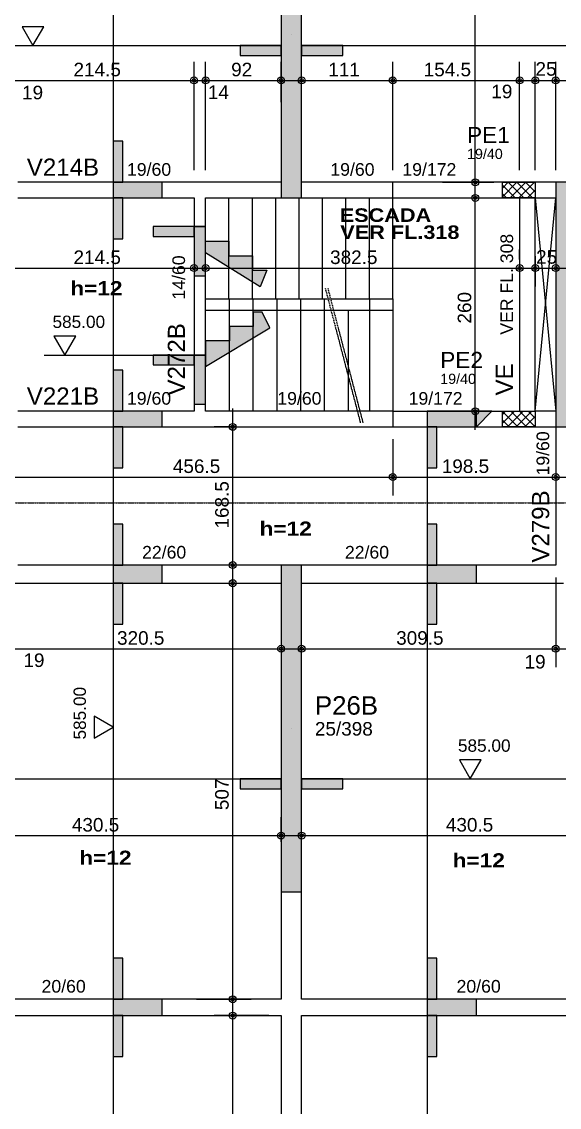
# Model space of a CAD drawing. Extents: x 0 to 13080, y 0 to 6750.
# Drawn here: x 5071 to 5726, y 1779 to 3102 of the extents above; entities that cross this region are included whole.
import ezdxf

# ---------------------------------------------------------------- set-up
doc = ezdxf.new("R2010")
doc.units = 0
doc.header["$MEASUREMENT"] = 0
for name, pattern in [('ESTILO_TQS_0002', [0.4, 0.1, -0.3]), ('ESTILO_TQS_0006', [0.3, 0.2, -0.1]), ('ESTILO_TQS_0007', [2.1, 1.5, -0.2, 0.2, -0.2])]:
    doc.linetypes.add(name, pattern=pattern)
for name, color, linetype in [('MTH-212', 1, 'CONTINUOUS'), ('MTH-224', 4, 'CONTINUOUS'), ('MTH-230', 1, 'CONTINUOUS'), ('MTH-242', 1, 'CONTINUOUS'), ('MTH-COTAS7', 31, 'CONTINUOUS'), ('MTH-DIM-PILAR', 3, 'CONTINUOUS'), ('MTH-DIM-VIGA', 3, 'CONTINUOUS'), ('MTH-EIXO-214', 4, 'CONTINUOUS'), ('MTH-EIXO-215', 1, 'CONTINUOUS'), ('MTH-EIXO-217', 8, 'CONTINUOUS'), ('MTH-FACE-VIGA', 7, 'CONTINUOUS'), ('MTH-HACHURA-PILAR', 1, 'CONTINUOUS'), ('MTH-LINHA-SEÇÃO', 16, 'CONTINUOUS'), ('MTH-PILAR-NASCE', 5, 'CONTINUOUS'), ('MTH-PILAR-SEGUE', 5, 'CONTINUOUS'), ('MTH-SIMB_COTA', 3, 'CONTINUOUS'), ('MTH-SOMBRA21', 150, 'CONTINUOUS'), ('MTH-SOMBRA25', 253, 'CONTINUOUS'), ('MTH-TIT1-PILAR', 5, 'CONTINUOUS'), ('MTH-TIT1-VIGA', 5, 'CONTINUOUS'), ('MTH-TXT', 4, 'CONTINUOUS'), ('MTH-TXT-NEGRITO', 5, 'CONTINUOUS'), ('MTH-VIGA-INVERTIDA', 7, 'ESTILO_TQS_0002')]:
    doc.layers.add(name, color=color, linetype=linetype)
doc.styles.add('TQS_ARIAL', font='arial.ttf')
doc.styles.add('TQS_ARIAL_BLACK', font='ariblk.ttf')

msp = doc.modelspace()

# ---------------------------------------------------------------- linework, layer by layer
at = {"layer": 'MTH-224', "linetype": 'Continuous'}
for points in [[(5071.726973, 3095.821882), (5084.976478, 3072.874177), (5098.224665, 3095.821882), (5071.726973, 3095.821882)], [(5110.582463, 2718.683189), (5123.831968, 2695.735484), (5137.080155, 2718.683189), (5110.582463, 2718.683189)], [(5159.584491, 2228.952822), (5182.532196, 2242.202327), (5159.584491, 2255.450514), (5159.584491, 2228.952822)], [(5604.383788, 2202.231185), (5617.633293, 2179.28348), (5630.88148, 2202.231185), (5604.383788, 2202.231185)]]:
    msp.add_lwpolyline(points, dxfattribs=at)
at = {"layer": 'MTH-230', "linetype": 'Continuous'}
for p, q in [((5696.782191, 2627.235463), (5721.782194, 2887.235463)), ((5696.782191, 2887.235463), (5721.782194, 2627.235463))]:
    msp.add_line(p, q, dxfattribs=at)
at = {"layer": 'MTH-242', "linetype": 'Continuous'}
for p, q in [((5399.782195, 3086.735539), (5399.782195, 3086.735539)), ((5399.782195, 3086.735505), (5399.782195, 3086.735505)), ((5399.782195, 2240.736173), (5399.782195, 2240.736173)), ((5399.782195, 2240.736139), (5399.782195, 2240.736139))]:
    msp.add_line(p, q, dxfattribs=at)
at = {"layer": 'MTH-COTAS7', "linetype": 'Continuous'}
for p, q in [((5623.768289, 2883.735501), (5623.768289, 3428.718237)), ((5281.282194, 2921.235501), (5281.282194, 3052.985535)), ((5281.282194, 2921.235501), (5281.282194, 3052.985535)), ((5295.282194, 2921.235501), (5295.282194, 3052.985535)), ((5295.282194, 2921.235501), (5295.282194, 3052.985535)), ((5387.282195, 3003.822576), (5387.282195, 3052.985535)), ((5412.282195, 3011.059853), (5412.282195, 3052.985535)), ((5523.282194, 2921.235501), (5523.282194, 3052.985535)), ((5523.282194, 2936.235501), (5523.282194, 3052.985535)), ((5677.782191, 2921.235501), (5677.782191, 3052.985535)), ((5677.782191, 2936.235501), (5677.782191, 3052.985535)), ((5696.782191, 2921.235501), (5696.782191, 3052.985535)), ((5696.782191, 2921.235501), (5696.782191, 3052.985535)), ((5721.782194, 2921.235535), (5721.782194, 3052.985535)), ((5721.782194, 2921.235535), (5721.782194, 3052.985535)), ((5025.282196, 3030.485535), (5089.282196, 3030.485535)), ((5044.282196, 3030.485535), (5303.782194, 3030.485535)), ((5258.782194, 3030.485535), (5317.782194, 3030.485535)), ((5272.782194, 3030.485535), (5409.782195, 3030.485535)), ((5389.782195, 3030.485535), (5545.782194, 3030.485535)), ((5500.782194, 3030.485535), (5700.282191, 3030.485535)), ((5655.282191, 3030.485535), (5719.282191, 3030.485535)), ((5674.282191, 3030.485535), (5744.282194, 3030.485535)), ((5699.282194, 3030.485535), (5763.282194, 3030.485535)), ((5718.282194, 3030.485535), (5860.282195, 3030.485535)), ((5583.853733, 2906.235501), (5646.268289, 2906.235501)), ((5623.768289, 2604.735501), (5623.768289, 2909.735501)), ((5618.171501, 2887.235501), (5646.268289, 2887.235501)), ((5295.282194, 2807.335667), (5295.282194, 2824.218029)), ((5677.782191, 2812.326981), (5677.782191, 2824.218029)), ((5281.282194, 2807.335667), (5281.282194, 2779.218029)), ((5696.782191, 2816.441681), (5696.782191, 2779.218029)), ((5721.782194, 2809.649667), (5721.782194, 2779.218029)), ((5044.282196, 2801.718029), (5303.782194, 2801.718029)), ((5272.782194, 2801.718029), (5700.282191, 2801.718029)), ((5674.282191, 2801.718029), (5744.282194, 2801.718029)), ((5718.282194, 2801.718029), (5946.282194, 2801.718029)), ((5328.363234, 2417.236807), (5328.363234, 2630.735501)), ((5629.172978, 2627.235501), (5646.268289, 2627.235501)), ((5332.363761, 2608.235501), (5305.863234, 2608.235501)), ((5523.282194, 2593.235501), (5523.282194, 2524.564483)), ((5523.282194, 2593.235501), (5523.282194, 2524.564483)), ((5721.782194, 2593.235501), (5721.782194, 2524.564483)), ((5044.282196, 2547.064483), (5545.782194, 2547.064483)), ((5500.782194, 2547.064483), (5744.282194, 2547.064483)), ((5718.282194, 2547.064483), (6145.282194, 2547.064483)), ((5334.831237, 2439.736807), (5305.863234, 2439.736807)), ((5328.363234, 1888.235538), (5328.363234, 2440.236807)), ((5721.782194, 2424.736807), (5721.782194, 2315.266426)), ((5721.782194, 2424.736807), (5721.782194, 2315.266426)), ((5315.979458, 2417.736807), (5350.863234, 2417.736807)), ((5412.282195, 2336.177595), (5412.282195, 2360.266426)), ((5387.282195, 2345.043815), (5387.282195, 2315.266426)), ((5025.282196, 2337.766426), (5089.282196, 2337.766426)), ((5044.282196, 2337.766426), (5409.782195, 2337.766426)), ((5389.782195, 2337.766426), (5744.282194, 2337.766426)), ((5699.282194, 2337.766426), (5763.282194, 2337.766426)), ((5718.282194, 2337.766426), (5865.282195, 2337.766426)), ((5387.282195, 2102.525749), (5387.282195, 2132.580188)), ((5412.282195, 2099.065151), (5412.282195, 2132.580188)), ((4934.282195, 2110.080188), (5409.782195, 2110.080188)), ((5389.782195, 2110.080188), (5865.282195, 2110.080188)), ((5284.204451, 1910.735538), (5350.863234, 1910.735538)), ((5328.363234, 1301.735539), (5328.363234, 1913.235538)), ((5372.282195, 1890.735538), (5305.863234, 1890.735538))]:
    msp.add_line(p, q, dxfattribs=at)
at = {"layer": 'MTH-EIXO-214', "linetype": 'ESTILO_TQS_0007'}
msp.add_line((673.355745, 2515.735465), (8996.284341, 2515.735465), dxfattribs=at)
at = {"layer": 'MTH-EIXO-215', "linetype": 'Continuous'}
msp.add_line((5295.282194, 2750.235429), (5523.282194, 2750.235429), dxfattribs=at)
at = {"layer": 'MTH-EIXO-217', "linetype": 'ESTILO_TQS_0007'}
for p, q in [((5440.9703, 2777.295865), (5483.785706, 2613.16611)), ((5444.070694, 2777.295865), (5486.886101, 2613.16611))]:
    msp.add_line(p, q, dxfattribs=at)
at = {"layer": 'MTH-FACE-VIGA', "linetype": 'Continuous'}
for p, q in [((5523.282194, 2887.235501), (5523.282194, 2906.235463)), ((5295.282194, 2764.235429), (5523.282194, 2764.235429)), ((5523.282194, 2627.235463), (5523.282194, 2608.235463))]:
    msp.add_line(p, q, dxfattribs=at)
for points in [[(5285.255326, 2906.235463), (5066.782196, 2906.235463)], [(5387.282195, 2906.235463), (5285.255326, 2906.235463)], [(5687.282191, 2906.235463), (5412.282195, 2906.235463)], [(5721.782191, 2906.235463), (5687.282191, 2906.235463)], [(5066.782196, 2887.235463), (5281.282194, 2887.235463)], [(5281.282194, 2887.235463), (5281.282194, 2627.235463)], [(5295.282194, 2627.235463), (5295.282194, 2887.235463)], [(5295.282194, 2887.235463), (5387.282195, 2887.235463)], [(5412.282195, 2887.235463), (5523.282194, 2887.235463)], [(5696.782191, 2887.235463), (5721.782194, 2887.235463)], [(5696.782191, 2627.235463), (5696.782191, 2887.235463)], [(5281.282194, 2627.235463), (5066.782196, 2627.235463)], [(5523.282194, 2627.235463), (5295.282194, 2627.235463)], [(5721.782194, 2627.235463), (5696.782191, 2627.235463)], [(5066.782196, 2608.235463), (5285.255326, 2608.235463)], [(5285.255326, 2608.235463), (5687.282191, 2608.235463)], [(5687.282191, 2608.235463), (5721.782194, 2608.235463)], [(5721.782194, 2608.235463), (5721.782194, 2439.73677)], [(5387.282195, 2439.73677), (5066.782196, 2439.73677)], [(5721.782194, 2439.73677), (5412.282195, 2439.73677)], [(5057.282196, 2417.73677), (5387.282195, 2417.73677)], [(5412.282195, 2417.73677), (5731.282194, 2417.73677)], [(5387.282195, 2041.735538), (5387.282195, 1910.735501)], [(5412.282195, 1910.735501), (5412.282195, 2041.735538)], [(5387.282195, 1910.735501), (4956.782195, 1910.735501)], [(5842.782195, 1910.735501), (5412.282195, 1910.735501)], [(4956.782195, 1890.735501), (5387.282195, 1890.735501)], [(5387.282195, 1890.735501), (5387.282195, 1324.235502)], [(5412.282195, 1324.235502), (5412.282195, 1890.735501)], [(5412.282195, 1890.735501), (5842.782195, 1890.735501)]]:
    msp.add_lwpolyline(points, dxfattribs=at)
at = {"layer": 'MTH-HACHURA-PILAR', "linetype": 'Continuous'}
for p, q in [((5656.782191, 2888.459143), (5674.558583, 2906.235535)), ((5656.782191, 2899.065745), (5663.951981, 2906.235535)), ((5656.782191, 2902.745395), (5672.292052, 2887.235535)), ((5663.898653, 2906.235535), (5682.898653, 2887.235535)), ((5666.165185, 2887.235535), (5685.165185, 2906.235535)), ((5674.505255, 2906.235535), (5693.505255, 2887.235535)), ((5676.771787, 2887.235535), (5695.771787, 2906.235535)), ((5685.111857, 2906.235535), (5696.782191, 2894.5652)), ((5695.718458, 2906.235535), (5696.782191, 2905.171802)), ((5656.782191, 2892.138793), (5661.68545, 2887.235535)), ((5687.378388, 2887.235535), (5696.782191, 2896.639338)), ((5656.782191, 2612.687498), (5671.330231, 2627.235538)), ((5656.782191, 2623.2941), (5660.72363, 2627.235538)), ((5656.782191, 2626.97375), (5675.520403, 2608.235538)), ((5662.936833, 2608.235538), (5681.936833, 2627.235538)), ((5667.127005, 2627.235538), (5686.127005, 2608.235538)), ((5673.543435, 2608.235538), (5692.543435, 2627.235538)), ((5677.733607, 2627.235538), (5696.782191, 2608.235538)), ((5684.150036, 2608.235538), (5696.782191, 2620.867693)), ((5688.340209, 2627.235538), (5696.782191, 2618.793556)), ((5656.782191, 2616.367149), (5664.913802, 2608.235538)), ((5694.756638, 2608.235538), (5696.782191, 2610.261091))]:
    msp.add_line(p, q, dxfattribs=at)
at = {"layer": 'MTH-LINHA-SEÇÃO', "linetype": 'Continuous'}
for p, q in [((5182.532196, 4938.622769), (5182.532196, 774.266681)), ((1085.927134, 3072.874177), (5387.282195, 3072.874177)), ((5412.282195, 3072.874177), (8519.889657, 3072.874177)), ((5282.242642, 2852.335667), (5295.282194, 2852.335667)), ((5098.817812, 2695.735484), (5295.282194, 2695.735484)), ((5282.242642, 2695.735484), (5295.282194, 2695.735484)), ((5565.101438, 2627.235501), (5565.101438, 803.968169)), ((5565.101438, 2627.235501), (5565.101438, 2367.736807)), ((1225.282865, 2179.28348), (5387.282195, 2179.28348)), ((5412.282195, 2179.28348), (8618.840056, 2179.28348))]:
    msp.add_line(p, q, dxfattribs=at)
for points in [[(5387.282195, 3060.874177), (5387.282195, 3072.874177), (5337.282195, 3072.874177), (5337.282195, 3060.874177), (5387.282195, 3060.874177)], [(5462.282195, 3060.874177), (5462.282195, 3072.874177), (5412.282195, 3072.874177), (5412.282195, 3060.874177), (5462.282195, 3060.874177)], [(5194.532196, 2956.235501), (5182.532196, 2956.235501), (5182.532196, 2906.235501), (5194.532196, 2906.235501), (5194.532196, 2956.235501)], [(5182.532196, 2906.235501), (5182.532196, 2887.235501), (5242.532196, 2887.235501), (5242.532196, 2906.235501), (5182.532196, 2906.235501)], [(5194.532196, 2887.235501), (5182.532196, 2887.235501), (5182.532196, 2837.235501), (5194.532196, 2837.235501), (5194.532196, 2887.235501)], [(5281.282194, 2852.335667), (5231.282194, 2852.335667), (5231.282194, 2840.335667), (5281.282194, 2840.335667), (5281.282194, 2852.335667)], [(5295.282194, 2852.335667), (5281.282194, 2852.335667), (5281.282194, 2792.335667), (5295.282194, 2792.335667), (5295.282194, 2852.335667)], [(5295.282194, 2834.557889), (5323.782194, 2834.557889), (5323.782194, 2816.780111), (5352.282194, 2816.780111), (5352.282194, 2799.002334), (5369.727925, 2799.002334), (5361.643376, 2779.019771), (5295.282194, 2820.414661), (5295.282194, 2834.557889)], [(5364.226204, 2748.170266), (5353.282194, 2748.170266), (5353.282194, 2730.692005), (5324.282194, 2730.692005), (5324.282194, 2713.213744), (5295.282194, 2713.213744), (5295.282194, 2681.72451), (5373.341609, 2728.770814), (5364.226204, 2748.170266)], [(5281.282194, 2695.735484), (5231.282194, 2695.735484), (5231.282194, 2683.735484), (5281.282194, 2683.735484), (5281.282194, 2695.735484)], [(5295.282194, 2695.735484), (5281.282194, 2695.735484), (5281.282194, 2635.735484), (5295.282194, 2635.735484), (5295.282194, 2695.735484)], [(5194.532196, 2677.235501), (5182.532196, 2677.235501), (5182.532196, 2627.235501), (5194.532196, 2627.235501), (5194.532196, 2677.235501)], [(5182.532196, 2627.235501), (5182.532196, 2608.235501), (5242.532196, 2608.235501), (5242.532196, 2627.235501), (5182.532196, 2627.235501)], [(5565.101438, 2627.235501), (5565.101438, 2608.235501), (5625.101438, 2608.235501), (5625.101438, 2627.235501), (5565.101438, 2627.235501)], [(5565.101438, 2627.235501), (5565.101438, 2608.235501), (5625.101438, 2608.235501), (5644.101438, 2627.235501), (5565.101438, 2627.235501)], [(5194.532196, 2608.235501), (5182.532196, 2608.235501), (5182.532196, 2558.235501), (5194.532196, 2558.235501), (5194.532196, 2608.235501)], [(5577.101438, 2608.235501), (5565.101438, 2608.235501), (5565.101438, 2558.235501), (5577.101438, 2558.235501), (5577.101438, 2608.235501)], [(5194.532196, 2489.736807), (5182.532196, 2489.736807), (5182.532196, 2439.736807), (5194.532196, 2439.736807), (5194.532196, 2489.736807)], [(5577.101438, 2489.736807), (5565.101438, 2489.736807), (5565.101438, 2439.736807), (5577.101438, 2439.736807), (5577.101438, 2489.736807)], [(5182.532196, 2439.736807), (5182.532196, 2417.736807), (5242.532196, 2417.736807), (5242.532196, 2439.736807), (5182.532196, 2439.736807)], [(5565.101438, 2439.736807), (5565.101438, 2417.736807), (5625.101438, 2417.736807), (5625.101438, 2439.736807), (5565.101438, 2439.736807)], [(5194.532196, 2417.736807), (5182.532196, 2417.736807), (5182.532196, 2367.736807), (5194.532196, 2367.736807), (5194.532196, 2417.736807)], [(5577.101438, 2417.736807), (5565.101438, 2417.736807), (5565.101438, 2367.736807), (5577.101438, 2367.736807), (5577.101438, 2417.736807)], [(5387.282195, 2167.28348), (5387.282195, 2179.28348), (5337.282195, 2179.28348), (5337.282195, 2167.28348), (5387.282195, 2167.28348)], [(5462.282195, 2167.28348), (5462.282195, 2179.28348), (5412.282195, 2179.28348), (5412.282195, 2167.28348), (5462.282195, 2167.28348)], [(5194.532196, 1960.735538), (5182.532196, 1960.735538), (5182.532196, 1910.735538), (5194.532196, 1910.735538), (5194.532196, 1960.735538)], [(5577.101438, 1960.735538), (5565.101438, 1960.735538), (5565.101438, 1910.735538), (5577.101438, 1910.735538), (5577.101438, 1960.735538)], [(5182.532196, 1910.735538), (5182.532196, 1890.735538), (5242.532196, 1890.735538), (5242.532196, 1910.735538), (5182.532196, 1910.735538)], [(5565.101438, 1910.735538), (5565.101438, 1890.735538), (5625.101438, 1890.735538), (5625.101438, 1910.735538), (5565.101438, 1910.735538)], [(5194.532196, 1890.735538), (5182.532196, 1890.735538), (5182.532196, 1840.735538), (5194.532196, 1840.735538), (5194.532196, 1890.735538)], [(5577.101438, 1890.735538), (5565.101438, 1890.735538), (5565.101438, 1840.735538), (5577.101438, 1840.735538), (5577.101438, 1890.735538)]]:
    msp.add_lwpolyline(points, dxfattribs=at)
at = {"layer": 'MTH-PILAR-NASCE', "linetype": 'Continuous'}
for points in [[(5696.782191, 2887.235535), (5656.782191, 2887.235535), (5656.782191, 2906.235535), (5696.782191, 2906.235535), (5696.782191, 2887.235535)], [(5696.782191, 2608.235538), (5656.782191, 2608.235538), (5656.782191, 2627.235538), (5696.782191, 2627.235538), (5696.782191, 2608.235538)]]:
    msp.add_lwpolyline(points, dxfattribs=at)
at = {"layer": 'MTH-PILAR-SEGUE', "linetype": 'Continuous'}
for points in [[(5387.282195, 2887.235538), (5412.282195, 2887.235538), (5412.282195, 3286.23554), (5387.282195, 3286.23554), (5387.282195, 2887.235538)], [(6141.782194, 2664.735544), (6141.782194, 2887.235535), (6181.782195, 2887.235535), (6181.782195, 2906.235535), (5721.782194, 2906.235535), (5721.782194, 2608.235535), (5740.782194, 2608.235535), (5740.782194, 2887.235542), (5923.782194, 2887.235542), (5923.782194, 2664.735544), (5939.782194, 2664.735544), (5939.782194, 2887.235538), (6122.782194, 2887.235538), (6122.782194, 2664.735544), (6141.782194, 2664.735544)], [(5387.282195, 2041.735538), (5412.282195, 2041.735538), (5412.282195, 2439.736807), (5387.282195, 2439.736807), (5387.282195, 2041.735538)]]:
    msp.add_lwpolyline(points, dxfattribs=at)
at = {"layer": 'MTH-SIMB_COTA', "linetype": 'Continuous'}
for centre, radius in [((5281.282194, 3030.485535), 4.200001), ((5281.282194, 3030.485535), 4.200001), ((5281.282194, 3030.485535), 2.1), ((5281.282194, 3030.485535), 2.1), ((5295.282194, 3030.485535), 4.200001), ((5295.282194, 3030.485535), 4.200001), ((5295.282194, 3030.485535), 2.1), ((5295.282194, 3030.485535), 2.1), ((5387.282195, 3030.485535), 4.200001), ((5387.282195, 3030.485535), 2.1), ((5412.282195, 3030.485535), 4.200001), ((5412.282195, 3030.485535), 2.1), ((5523.282194, 3030.485535), 4.200001), ((5523.282194, 3030.485535), 4.200001), ((5523.282194, 3030.485535), 2.1), ((5523.282194, 3030.485535), 2.1), ((5677.782191, 3030.485535), 4.200001), ((5677.782191, 3030.485535), 4.200001), ((5677.782191, 3030.485535), 2.1), ((5677.782191, 3030.485535), 2.1), ((5696.782191, 3030.485535), 4.200001), ((5696.782191, 3030.485535), 4.200001), ((5696.782191, 3030.485535), 2.1), ((5696.782191, 3030.485535), 2.1), ((5721.782194, 3030.485535), 4.200001), ((5721.782194, 3030.485535), 4.200001), ((5721.782194, 3030.485535), 2.1), ((5721.782194, 3030.485535), 2.1), ((5623.768289, 2906.235501), 4.200001), ((5623.768289, 2906.235501), 2.1), ((5623.768289, 2887.235501), 4.200001), ((5623.768289, 2887.235501), 2.1), ((5281.282194, 2801.718029), 4.200001), ((5295.282194, 2801.718029), 4.200001), ((5677.782191, 2801.718029), 4.200001), ((5696.782191, 2801.718029), 4.200001), ((5721.782194, 2801.718029), 4.200001), ((5281.282194, 2801.718029), 2.1), ((5295.282194, 2801.718029), 2.1), ((5677.782191, 2801.718029), 2.1), ((5696.782191, 2801.718029), 2.1), ((5721.782194, 2801.718029), 2.1), ((5623.768289, 2627.235501), 4.200001), ((5623.768289, 2627.235501), 2.1), ((5328.363234, 2608.235501), 4.200001), ((5328.363234, 2608.235501), 2.1), ((5523.282194, 2547.064483), 4.200001), ((5523.282194, 2547.064483), 4.200001), ((5523.282194, 2547.064483), 2.1), ((5523.282194, 2547.064483), 2.1), ((5721.782194, 2547.064483), 4.200001), ((5721.782194, 2547.064483), 2.1), ((5328.363234, 2439.736807), 4.200001), ((5328.363234, 2439.736807), 2.1), ((5328.363234, 2417.736807), 4.200001), ((5328.363234, 2417.736807), 2.1), ((5387.282195, 2337.766426), 4.200001), ((5412.282195, 2337.766426), 4.200001), ((5721.782194, 2337.766426), 4.200001), ((5721.782194, 2337.766426), 4.200001), ((5387.282195, 2337.766426), 2.1), ((5412.282195, 2337.766426), 2.1), ((5721.782194, 2337.766426), 2.1), ((5721.782194, 2337.766426), 2.1), ((5387.282195, 2110.080188), 4.200001), ((5387.282195, 2110.080188), 2.1), ((5412.282195, 2110.080188), 4.200001), ((5412.282195, 2110.080188), 2.1), ((5328.363234, 1910.735538), 4.200001), ((5328.363234, 1910.735538), 2.1), ((5328.363234, 1890.735538), 4.200001), ((5328.363234, 1890.735538), 2.1)]:
    msp.add_circle(centre, radius, dxfattribs=at)
at = {"layer": 'MTH-SOMBRA21', "linetype": 'Continuous'}
for points in [[(5387.282195, 3060.874177), (5387.282195, 3072.874177), (5337.282195, 3072.874177)], [(5387.282195, 3060.874177), (5337.282195, 3072.874177), (5337.282195, 3060.874177)], [(5462.282195, 3060.874177), (5462.282195, 3072.874177), (5412.282195, 3072.874177)], [(5462.282195, 3060.874177), (5412.282195, 3072.874177), (5412.282195, 3060.874177)], [(5387.282195, 3060.874177), (5337.282195, 3060.874177), (5387.282195, 3060.874177)], [(5462.282195, 3060.874177), (5412.282195, 3060.874177), (5462.282195, 3060.874177)], [(5194.532196, 2956.235501), (5182.532196, 2956.235501), (5182.532196, 2906.235501)], [(5194.532196, 2956.235501), (5182.532196, 2906.235501), (5194.532196, 2906.235501)], [(5194.532196, 2956.235501), (5194.532196, 2906.235501), (5194.532196, 2956.235501)], [(5182.532196, 2906.235501), (5182.532196, 2887.235501), (5242.532196, 2887.235501)], [(5182.532196, 2906.235501), (5242.532196, 2887.235501), (5242.532196, 2906.235501)], [(5182.532196, 2906.235501), (5242.532196, 2906.235501), (5182.532196, 2906.235501)], [(5194.532196, 2887.235501), (5182.532196, 2887.235501), (5182.532196, 2837.235501)], [(5194.532196, 2887.235501), (5182.532196, 2837.235501), (5194.532196, 2837.235501)], [(5194.532196, 2887.235501), (5194.532196, 2837.235501), (5194.532196, 2887.235501)], [(5281.282194, 2852.335667), (5231.282194, 2852.335667), (5231.282194, 2840.335667)], [(5281.282194, 2852.335667), (5231.282194, 2840.335667), (5281.282194, 2840.335667)], [(5281.282194, 2852.335667), (5281.282194, 2840.335667), (5281.282194, 2852.335667)], [(5295.282194, 2852.335667), (5281.282194, 2852.335667), (5281.282194, 2792.335667)], [(5295.282194, 2852.335667), (5281.282194, 2792.335667), (5295.282194, 2792.335667)], [(5295.282194, 2852.335667), (5295.282194, 2792.335667), (5295.282194, 2852.335667)], [(5295.282194, 2834.557889), (5323.782194, 2834.557889), (5295.282194, 2820.414661)], [(5323.782194, 2834.557889), (5323.782194, 2816.780111), (5295.282194, 2820.414661)], [(5295.282194, 2820.414661), (5323.782194, 2816.780111), (5361.643376, 2779.019771)], [(5323.782194, 2816.780111), (5352.282194, 2799.002334), (5361.643376, 2779.019771)], [(5352.282194, 2799.002334), (5323.782194, 2816.780111), (5352.282194, 2816.780111)], [(5361.643376, 2779.019771), (5352.282194, 2799.002334), (5369.727925, 2799.002334)], [(5373.341609, 2728.770814), (5364.226204, 2748.170266), (5353.282194, 2748.170266)], [(5373.341609, 2728.770814), (5353.282194, 2748.170266), (5353.282194, 2730.692005)], [(5373.341609, 2728.770814), (5324.282194, 2713.213744), (5295.282194, 2681.72451)], [(5373.341609, 2728.770814), (5353.282194, 2730.692005), (5324.282194, 2730.692005)], [(5373.341609, 2728.770814), (5324.282194, 2730.692005), (5324.282194, 2713.213744)], [(5295.282194, 2681.72451), (5324.282194, 2713.213744), (5295.282194, 2713.213744)], [(5281.282194, 2695.735484), (5231.282194, 2695.735484), (5231.282194, 2683.735484)], [(5281.282194, 2695.735484), (5231.282194, 2683.735484), (5281.282194, 2683.735484)], [(5281.282194, 2695.735484), (5281.282194, 2683.735484), (5281.282194, 2695.735484)], [(5295.282194, 2695.735484), (5281.282194, 2695.735484), (5281.282194, 2635.735484)], [(5295.282194, 2695.735484), (5281.282194, 2635.735484), (5295.282194, 2635.735484)], [(5295.282194, 2695.735484), (5295.282194, 2635.735484), (5295.282194, 2695.735484)], [(5194.532196, 2677.235501), (5182.532196, 2677.235501), (5182.532196, 2627.235501)], [(5194.532196, 2677.235501), (5182.532196, 2627.235501), (5194.532196, 2627.235501)], [(5194.532196, 2677.235501), (5194.532196, 2627.235501), (5194.532196, 2677.235501)], [(5182.532196, 2627.235501), (5182.532196, 2608.235501), (5242.532196, 2608.235501)], [(5182.532196, 2627.235501), (5242.532196, 2608.235501), (5242.532196, 2627.235501)], [(5182.532196, 2627.235501), (5242.532196, 2627.235501), (5182.532196, 2627.235501)], [(5565.101438, 2627.235501), (5565.101438, 2608.235501), (5625.101438, 2608.235501)], [(5565.101438, 2627.235501), (5625.101438, 2608.235501), (5625.101438, 2627.235501)], [(5565.101438, 2627.235501), (5625.101438, 2627.235501), (5565.101438, 2627.235501)], [(5565.101438, 2627.235501), (5565.101438, 2608.235501), (5625.101438, 2608.235501)], [(5565.101438, 2627.235501), (5625.101438, 2608.235501), (5644.101438, 2627.235501)], [(5565.101438, 2627.235501), (5644.101438, 2627.235501), (5565.101438, 2627.235501)], [(5194.532196, 2608.235501), (5182.532196, 2608.235501), (5182.532196, 2558.235501)], [(5194.532196, 2608.235501), (5182.532196, 2558.235501), (5194.532196, 2558.235501)], [(5194.532196, 2608.235501), (5194.532196, 2558.235501), (5194.532196, 2608.235501)], [(5577.101438, 2608.235501), (5565.101438, 2608.235501), (5565.101438, 2558.235501)], [(5577.101438, 2608.235501), (5565.101438, 2558.235501), (5577.101438, 2558.235501)], [(5577.101438, 2608.235501), (5577.101438, 2558.235501), (5577.101438, 2608.235501)], [(5194.532196, 2489.736807), (5182.532196, 2489.736807), (5182.532196, 2439.736807)], [(5194.532196, 2489.736807), (5182.532196, 2439.736807), (5194.532196, 2439.736807)], [(5194.532196, 2489.736807), (5194.532196, 2439.736807), (5194.532196, 2489.736807)], [(5577.101438, 2489.736807), (5565.101438, 2489.736807), (5565.101438, 2439.736807)], [(5577.101438, 2489.736807), (5565.101438, 2439.736807), (5577.101438, 2439.736807)], [(5577.101438, 2489.736807), (5577.101438, 2439.736807), (5577.101438, 2489.736807)], [(5182.532196, 2439.736807), (5182.532196, 2417.736807), (5242.532196, 2417.736807)], [(5182.532196, 2439.736807), (5242.532196, 2417.736807), (5242.532196, 2439.736807)], [(5182.532196, 2439.736807), (5242.532196, 2439.736807), (5182.532196, 2439.736807)], [(5565.101438, 2439.736807), (5565.101438, 2417.736807), (5625.101438, 2417.736807)], [(5565.101438, 2439.736807), (5625.101438, 2417.736807), (5625.101438, 2439.736807)], [(5565.101438, 2439.736807), (5625.101438, 2439.736807), (5565.101438, 2439.736807)], [(5194.532196, 2417.736807), (5182.532196, 2417.736807), (5182.532196, 2367.736807)], [(5194.532196, 2417.736807), (5182.532196, 2367.736807), (5194.532196, 2367.736807)], [(5194.532196, 2417.736807), (5194.532196, 2367.736807), (5194.532196, 2417.736807)], [(5577.101438, 2417.736807), (5565.101438, 2417.736807), (5565.101438, 2367.736807)], [(5577.101438, 2417.736807), (5565.101438, 2367.736807), (5577.101438, 2367.736807)], [(5577.101438, 2417.736807), (5577.101438, 2367.736807), (5577.101438, 2417.736807)], [(5387.282195, 2167.28348), (5387.282195, 2179.28348), (5337.282195, 2179.28348)], [(5387.282195, 2167.28348), (5337.282195, 2179.28348), (5337.282195, 2167.28348)], [(5462.282195, 2167.28348), (5462.282195, 2179.28348), (5412.282195, 2179.28348)], [(5462.282195, 2167.28348), (5412.282195, 2179.28348), (5412.282195, 2167.28348)], [(5387.282195, 2167.28348), (5337.282195, 2167.28348), (5387.282195, 2167.28348)], [(5462.282195, 2167.28348), (5412.282195, 2167.28348), (5462.282195, 2167.28348)], [(5194.532196, 1960.735538), (5182.532196, 1960.735538), (5182.532196, 1910.735538)], [(5194.532196, 1960.735538), (5182.532196, 1910.735538), (5194.532196, 1910.735538)], [(5194.532196, 1960.735538), (5194.532196, 1910.735538), (5194.532196, 1960.735538)], [(5577.101438, 1960.735538), (5565.101438, 1960.735538), (5565.101438, 1910.735538)], [(5577.101438, 1960.735538), (5565.101438, 1910.735538), (5577.101438, 1910.735538)], [(5577.101438, 1960.735538), (5577.101438, 1910.735538), (5577.101438, 1960.735538)], [(5182.532196, 1910.735538), (5182.532196, 1890.735538), (5242.532196, 1890.735538)], [(5182.532196, 1910.735538), (5242.532196, 1890.735538), (5242.532196, 1910.735538)], [(5182.532196, 1910.735538), (5242.532196, 1910.735538), (5182.532196, 1910.735538)], [(5565.101438, 1910.735538), (5565.101438, 1890.735538), (5625.101438, 1890.735538)], [(5565.101438, 1910.735538), (5625.101438, 1890.735538), (5625.101438, 1910.735538)], [(5565.101438, 1910.735538), (5625.101438, 1910.735538), (5565.101438, 1910.735538)], [(5194.532196, 1890.735538), (5182.532196, 1890.735538), (5182.532196, 1840.735538)], [(5194.532196, 1890.735538), (5182.532196, 1840.735538), (5194.532196, 1840.735538)], [(5194.532196, 1890.735538), (5194.532196, 1840.735538), (5194.532196, 1890.735538)], [(5577.101438, 1890.735538), (5565.101438, 1890.735538), (5565.101438, 1840.735538)], [(5577.101438, 1890.735538), (5565.101438, 1840.735538), (5577.101438, 1840.735538)], [(5577.101438, 1890.735538), (5577.101438, 1840.735538), (5577.101438, 1890.735538)]]:
    msp.add_solid(points, dxfattribs=at)
at = {"layer": 'MTH-SOMBRA25', "linetype": 'Continuous'}
for points in [[(5387.282195, 2887.235538), (5412.282195, 2887.235538), (5412.282195, 3286.23554)], [(5387.282195, 2887.235538), (5412.282195, 3286.23554), (5387.282195, 3286.23554)], [(5387.282195, 2887.235538), (5387.282195, 3286.23554), (5387.282195, 2887.235538)], [(6181.782195, 2906.235535), (5721.782194, 2906.235535), (5740.782194, 2887.235542)], [(5721.782194, 2906.235535), (5721.782194, 2608.235535), (5740.782194, 2608.235535)], [(5721.782194, 2906.235535), (5740.782194, 2608.235535), (5740.782194, 2887.235542)], [(5387.282195, 2041.735538), (5412.282195, 2041.735538), (5412.282195, 2439.736807)], [(5387.282195, 2041.735538), (5412.282195, 2439.736807), (5387.282195, 2439.736807)], [(5387.282195, 2041.735538), (5387.282195, 2439.736807), (5387.282195, 2041.735538)]]:
    msp.add_solid(points, dxfattribs=at)
at = {"layer": 'MTH-VIGA-INVERTIDA', "linetype": 'ESTILO_TQS_0006'}
for p, q in [((5323.782194, 2764.235395), (5323.782194, 2887.235463)), ((5352.282194, 2764.235395), (5352.282194, 2887.235463)), ((5380.782194, 2764.235395), (5380.782194, 2887.235463)), ((5409.282194, 2764.235429), (5409.282194, 2887.235497)), ((5437.782194, 2764.235429), (5437.782194, 2887.235463)), ((5466.282194, 2764.235429), (5466.282194, 2887.235463)), ((5494.782194, 2764.235466), (5494.782194, 2887.235535)), ((5523.282194, 2764.235466), (5523.282194, 2887.235501)), ((5523.282194, 2887.235501), (5696.782191, 2887.235501)), ((5324.282194, 2627.235463), (5324.282194, 2764.235429)), ((5353.282194, 2627.235463), (5353.282194, 2764.235429)), ((5382.282194, 2627.235463), (5382.282194, 2764.235429)), ((5411.282194, 2627.235463), (5411.282194, 2764.235429)), ((5440.282194, 2627.235463), (5440.282194, 2764.235429)), ((5494.782194, 2764.235466), (5494.782194, 2627.235501)), ((5523.282194, 2764.235466), (5523.282194, 2627.235501)), ((5469.282194, 2627.235463), (5469.282194, 2750.235429)), ((5523.282194, 2627.235501), (5696.782195, 2627.235501))]:
    msp.add_line(p, q, dxfattribs=at)
msp.add_lwpolyline([(5677.782191, 2887.235463), (5677.782191, 2627.235463)], dxfattribs=at)

# ---------------------------------------------------------------- texts
at = {"layer": 'MTH-212', "linetype": 'Continuous', "style": 'TQS_ARIAL'}
msp.add_text('25/398', height=16.5, dxfattribs=at).set_placement((5428.440835, 2231.977494))
at = {"layer": 'MTH-COTAS7', "linetype": 'Continuous', "style": 'TQS_ARIAL'}
for s, p in [('214.5', (5134.432195, 3035.435535)), ('92', (5326.432194, 3035.435535)), ('111', (5444.682194, 3035.435535)), ('154.5', (5560.932192, 3035.435535)), ('25', (5697.097943, 3036.204163)), ('19', (5071.758129, 3007.413775)), ('14', (5298.026614, 3007.813327)), ('19', (5643.295145, 3008.728166)), ('214.5', (5134.432195, 2806.668029)), ('382.5', (5446.932192, 2806.668029)), ('25', (5697.835689, 2807.067559)), ('456.5', (5255.432195, 2552.014483)), ('198.5', (5582.932194, 2552.014483)), ('320.5', (5187.432196, 2342.716426)), ('309.5', (5527.432194, 2342.716426)), ('19', (5073.413197, 2315.565743)), ('19', (5683.791445, 2313.689387)), ('430.5', (5132.432195, 2115.030188)), ('430.5', (5587.932195, 2115.030188))]:
    msp.add_text(s, height=16.5, dxfattribs=at).set_placement(p)
for s, p in [('260', (5618.818289, 2734.135501)), ('168.5', (5323.413234, 2484.386154)), ('507', (5323.413234, 2141.136173))]:
    msp.add_text(s, height=16.5, rotation=90, dxfattribs=at).set_placement(p)
at = {"layer": 'MTH-DIM-PILAR', "linetype": 'Continuous', "style": 'TQS_ARIAL'}
for p in [(5613.696036, 2934.664292), (5581.055299, 2660.503093)]:
    msp.add_text('19/40', height=12.45, dxfattribs=at).set_placement(p)
at = {"layer": 'MTH-DIM-VIGA', "linetype": 'Continuous', "style": 'TQS_ARIAL'}
for s, height, p in [('19/60', 15.4, (5199.532196, 2914.235463)), ('19/60', 15.4, (5447.233368, 2914.235463)), ('19/172', 15.375, (5534.98071, 2914.235501)), ('19/60', 15.4, (5199.532196, 2635.235463)), ('19/60', 15.4, (5382.646421, 2635.235463)), ('19/172', 15.375, (5542.588245, 2635.235501)), ('22/60', 15.375, (5217.938745, 2447.73677)), ('22/60', 15.375, (5465.006282, 2447.73677)), ('20/60', 15.4, (5095.505271, 1918.735501)), ('20/60', 15.4, (5600.957913, 1918.735501))]:
    msp.add_text(s, height=height, dxfattribs=at).set_placement(p)
for s, height, p in [('VER FL. 308', 15.375, (5669.782191, 2720.550003)), ('14/60', 15.4, (5270.255326, 2763.335667)), ('19/60', 15.4, (5713.782194, 2548.98677))]:
    msp.add_text(s, height=height, rotation=90, dxfattribs=at).set_placement(p)
at = {"layer": 'MTH-TIT1-PILAR', "linetype": 'Continuous', "style": 'TQS_ARIAL'}
for s, height, p in [('PE1', 19.725, (5613.696036, 2953.990958)), ('PE2', 19.725, (5581.055299, 2679.829759)), ('P26B', 22.5, (5428.440835, 2257.477494))]:
    msp.add_text(s, height=height, dxfattribs=at).set_placement(p)
at = {"layer": 'MTH-TIT1-VIGA', "linetype": 'Continuous', "style": 'TQS_ARIAL'}
msp.add_text('V214B', height=21, dxfattribs=at).set_placement((5077.532196, 2914.235463))
for s, rotation, p in [('V272B', 90, (5270.255326, 2646.485463)), ('VE', 90, (5669.782191, 2646.485463)), ('V221B', 360, (5077.532196, 2635.235463)), ('V279B', 90, (5713.782194, 2442.73677))]:
    msp.add_text(s, height=21, rotation=rotation, dxfattribs=at).set_placement(p)
at = {"layer": 'MTH-TXT', "linetype": 'Continuous', "style": 'TQS_ARIAL'}
for p in [(5108.831968, 2728.735484), (5602.633293, 2212.28348)]:
    msp.add_text('585.00', height=15, dxfattribs=at).set_placement(p)
msp.add_text('585.00', height=15, rotation=90, dxfattribs=at).set_placement((5149.532196, 2227.202327))
at = {"layer": 'MTH-TXT-NEGRITO', "linetype": 'Continuous', "style": 'TQS_ARIAL_BLACK'}
for s, height, p in [('ESCADA', 16.5, (5458.653099, 2858.03089)), ('VER FL.318', 16.5, (5459.35337, 2837.21353)), ('h=12', 17.25, (5130.503477, 2768.555415)), ('h=12', 17.25, (5361.017876, 2475.604977)), ('h=12', 17.25, (5141.480735, 2074.467076)), ('h=12', 17.25, (5596.1949, 2071.282912))]:
    msp.add_text(s, height=height, dxfattribs=at).set_placement(p)

doc.saveas('drawing.dxf')
